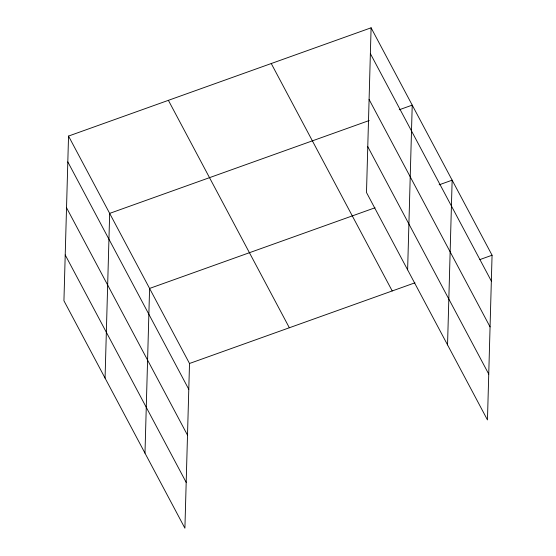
<?xml version="1.0" encoding="UTF-8"?>
<svg xmlns="http://www.w3.org/2000/svg" width="556" height="556" viewBox="0 0 556 556"><rect width="100%" height="100%" fill="white"/><g stroke="black" fill="none" stroke-linecap="round" stroke-linejoin="round"><path stroke-width="0.83" d="M68.534 136.067L63.933 300.775L184.905 528.2L189.506 363.485L68.534 136.067L371.095 27.8L492.067 255.225L487.466 419.933L366.494 192.515L371.095 27.8M105.063 378.101L109.664 213.386L369.205 120.52M144.984 453.154L149.585 288.439L375.029 207.77M407.624 269.834L412.225 105.126L399.236 109.768M447.545 344.887L452.146 180.172L439.157 184.821M189.506 363.485L414.95 282.816M479.891 259.582L492.067 255.225M370.379 53.64L491.344 281.058M369.094 99.468L490.058 326.886M367.78 146.687L488.745 374.105M271.252 63.53L392.216 290.948M168.385 100.337L289.349 327.762M67.818 161.9L188.783 389.325M66.532 207.729L187.504 435.153M65.219 254.947L186.184 482.372"/></g></svg>
